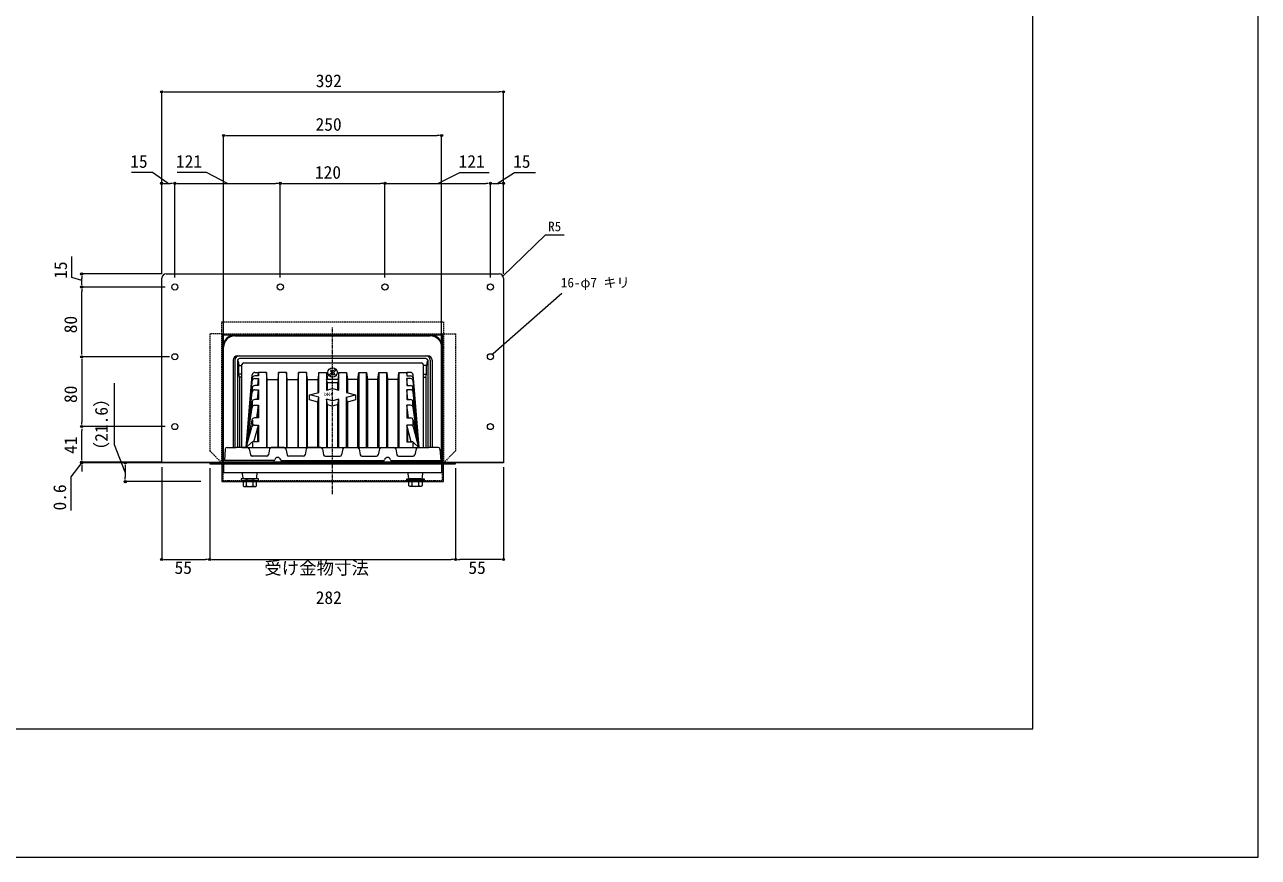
# Model space of a CAD drawing. Units: millimetres, scale not verified. Extents: x -1380 to 1380, y -955 to 955.
# Drawn here: x -35 to 1380, y -955 to 0 of the extents above; entities that cross this region are included whole.
import ezdxf
from ezdxf.enums import TextEntityAlignment as Align

# ---------------------------------------------------------------- set-up
doc = ezdxf.new("R2010")
doc.units = ezdxf.units.MM
doc.header["$LTSCALE"] = 3
for name, pattern in [('USER1', [2, 1.25, -0.25, 0.25, -0.25]), ('USER2', [0.375, 0.25, -0.125]), ('USER4', [0.75, 0.5, -0.25])]:
    doc.linetypes.add(name, pattern=pattern)
for name, color, linetype, lineweight in [('0-0_0', 7, 'Continuous', 15), ('0-2_L-2', 7, 'Continuous', 18), ('0-3_L-1', 7, 'Continuous', 18), ('0-4_L-5', 2, 'USER1', 18), ('0-5_L-3', 7, 'Continuous', 18), ('0-7_WAKU', 7, 'Continuous', 18), ('0-9_SUNPO', 7, 'Continuous', 18)]:
    doc.layers.add(name, color=color, linetype=linetype, lineweight=lineweight)
doc.styles.add('ＭＳ ゴシック', font='')
doc.styles.get('ＭＳ ゴシック').set_extended_font_data('MS Gothic')

msp = doc.modelspace()

# ---------------------------------------------------------------- linework, layer by layer
at = {"layer": '0-0_0'}
for p, q in [((120.646, -76.928), (123.146, -76.928)), ((124.396, -76.928), (126.896, -76.928)), ((511.396, -76.928), (508.896, -76.928)), ((515.146, -76.928), (512.646, -76.928)), ((191.646, -126.928), (194.146, -126.928)), ((195.396, -126.928), (197.896, -126.928)), ((440.396, -126.928), (437.896, -126.928)), ((444.146, -126.928), (441.646, -126.928)), ((120.646, -181.928), (123.146, -181.928)), ((124.396, -181.928), (126.896, -181.928)), ((134.396, -181.928), (131.896, -181.928)), ((138.146, -181.928), (135.646, -181.928)), ((135.646, -181.928), (138.146, -181.928)), ((139.396, -181.928), (141.896, -181.928)), ((255.396, -181.928), (252.896, -181.928)), ((256.646, -181.928), (259.146, -181.928)), ((259.146, -181.928), (256.646, -181.928)), ((260.396, -181.928), (262.896, -181.928)), ((375.396, -181.928), (372.896, -181.928)), ((379.146, -181.928), (376.646, -181.928)), ((376.646, -181.928), (379.146, -181.928)), ((380.396, -181.928), (382.896, -181.928)), ((496.396, -181.928), (493.896, -181.928)), ((500.146, -181.928), (497.646, -181.928)), ((497.646, -181.928), (500.146, -181.928)), ((501.396, -181.928), (503.896, -181.928)), ((511.396, -181.928), (508.896, -181.928)), ((515.146, -181.928), (512.646, -181.928)), ((30.105, -284.521), (30.105, -287.021)), ((30.105, -288.271), (30.105, -290.771)), ((30.105, -298.271), (30.105, -295.771)), ((512.649, -288.737), (512.919, -288.476)), ((30.105, -299.521), (30.105, -302.021)), ((30.105, -302.021), (30.105, -299.521)), ((30.105, -303.271), (30.105, -305.771)), ((30.105, -378.271), (30.105, -375.771)), ((30.105, -382.021), (30.105, -379.521)), ((30.105, -379.521), (30.105, -382.021)), ((501.673, -377.306), (501.955, -377.058)), ((30.105, -383.271), (30.105, -385.771)), ((30.105, -458.271), (30.105, -455.771)), ((30.105, -459.521), (30.105, -462.021)), ((30.105, -462.021), (30.105, -459.521)), ((30.105, -463.271), (30.105, -465.771)), ((30.105, -499.271), (30.105, -496.771)), ((30.105, -499.271), (30.105, -496.771)), ((30.105, -503.021), (30.105, -500.521)), ((30.105, -503.021), (30.105, -500.521)), ((30.105, -501.121), (30.105, -503.621)), ((30.105, -504.871), (30.105, -507.371)), ((80.105, -501.121), (80.105, -503.621)), ((80.105, -504.871), (80.105, -507.371)), ((80.105, -521.471), (80.105, -518.971)), ((80.105, -525.221), (80.105, -522.721)), ((120.646, -613.255), (123.146, -613.255)), ((124.396, -613.255), (126.896, -613.255)), ((174.396, -613.255), (171.896, -613.255)), ((175.646, -613.255), (178.146, -613.255)), ((178.146, -613.255), (175.646, -613.255)), ((179.396, -613.255), (181.896, -613.255)), ((456.396, -613.255), (453.896, -613.255)), ((460.146, -613.255), (457.646, -613.255)), ((457.646, -613.255), (460.146, -613.255)), ((461.396, -613.255), (463.896, -613.255)), ((511.396, -613.255), (508.896, -613.255)), ((515.146, -613.255), (512.646, -613.255))]:
    msp.add_line(p, q, dxfattribs=at)
at = {"layer": '0-0_0', "lineweight": 18}
msp.add_lwpolyline([(-1121.713, -807.371), (1120.787, -807.371), (1120.787, 687.629), (-1121.713, 687.629)], close=True, dxfattribs=at)
at = {"layer": '0-0_0'}
for centre, radius in [((121.896, -76.928), 1.25), ((513.896, -76.928), 1.25), ((192.896, -126.928), 1.25), ((442.896, -126.928), 1.25), ((121.896, -181.928), 1.25), ((136.896, -181.928), 1.25), ((136.896, -181.928), 1.25), ((257.896, -181.928), 1.25), ((257.896, -181.928), 1.25), ((377.896, -181.928), 1.25), ((377.896, -181.928), 1.25), ((498.896, -181.928), 1.25), ((498.896, -181.928), 1.25), ((513.896, -181.928), 1.25), ((30.105, -285.771), 1.25), ((512.784, -288.606), 0.188), ((30.105, -300.771), 1.25), ((30.105, -300.771), 1.25), ((30.105, -380.771), 1.25), ((30.105, -380.771), 1.25), ((501.814, -377.182), 0.188), ((30.105, -460.771), 1.25), ((30.105, -460.771), 1.25), ((30.105, -501.771), 1.25), ((30.105, -501.771), 1.25), ((30.105, -502.371), 1.25), ((80.105, -502.371), 1.25), ((80.105, -523.971), 1.25), ((121.896, -613.255), 1.25), ((176.896, -613.255), 1.25), ((176.896, -613.255), 1.25), ((458.896, -613.255), 1.25), ((458.896, -613.255), 1.25), ((513.896, -613.255), 1.25)]:
    msp.add_circle(centre, radius, dxfattribs=at)
at = {"layer": '0-2_L-2'}
for p, q in [((217.896, -522.771), (217.896, -523.971)), ((227.896, -522.771), (227.896, -523.971)), ((407.896, -522.771), (407.896, -523.971)), ((417.896, -522.771), (417.896, -523.971))]:
    msp.add_line(p, q, dxfattribs=at)
at = {"layer": '0-2_L-2', "linetype": 'USER4'}
for points in [[(190.696, -354.571), (190.696, -340.771), (445.096, -340.771), (445.096, -354.571)], [(190.696, -354.571), (176.896, -354.571), (176.896, -488.571), (190.696, -502.371)], [(190.696, -502.371), (190.696, -354.571), (445.096, -354.571), (445.096, -502.371)], [(445.096, -354.571), (458.896, -354.571), (458.896, -488.571), (445.096, -502.371)], [(191.896, -503.571), (191.896, -522.771), (443.896, -522.771), (443.896, -503.571)]]:
    msp.add_lwpolyline(points, dxfattribs=at)
at = {"layer": '0-2_L-2'}
for points in [[(191.896, -502.371), (191.896, -355.771), (443.896, -355.771), (443.896, -502.371)], [(190.696, -503.571), (190.696, -523.971), (445.096, -523.971), (445.096, -503.571)]]:
    msp.add_lwpolyline(points, dxfattribs=at)
msp.add_lwpolyline([(176.896, -503.571), (458.896, -503.571), (458.896, -502.371), (176.896, -502.371)], close=True, dxfattribs=at)
at = {"layer": '0-3_L-1'}
for p, q in [((121.896, -501.771), (121.896, -290.771)), ((126.896, -285.771), (508.896, -285.771)), ((513.896, -290.771), (513.896, -501.771)), ((205.896, -355.771), (429.896, -355.771)), ((191.896, -501.771), (191.896, -369.771)), ((443.896, -369.771), (443.896, -501.771))]:
    msp.add_line(p, q, dxfattribs=at)
msp.add_lwpolyline([(513.896, -502.371), (121.896, -502.371), (121.896, -501.771), (513.896, -501.771)], close=True, dxfattribs=at)
for centre in [(136.896, -300.771), (257.896, -300.771), (377.896, -300.771), (498.896, -300.771), (136.896, -380.771), (498.896, -380.771), (136.896, -460.771), (498.896, -460.771)]:
    msp.add_circle(centre, 3.5, dxfattribs=at)
for centre, radius, start, end in [((126.896, -290.771), 5, 90, 180), ((508.896, -290.771), 5, 0, 90), ((205.896, -369.771), 14, 90, 180), ((429.896, -369.771), 14, 0, 90)]:
    msp.add_arc(centre, radius, start, end, dxfattribs=at)
at = {"layer": '0-4_L-5'}
for p, q in [((317.896, -538.454), (317.896, -347.116)), ((190.696, -502.371), (445.096, -502.371))]:
    msp.add_line(p, q, dxfattribs=at)
at = {"layer": '0-5_L-3'}
for p, q in [((205.896, -356.771), (429.896, -356.771)), ((192.896, -501.771), (192.896, -369.771)), ((208.896, -379.771), (426.896, -379.771)), ((442.896, -501.771), (442.896, -369.771)), ((203.896, -384.771), (203.896, -484.771)), ((205.896, -384.771), (205.896, -484.662)), ((208.896, -384.771), (208.896, -484.6)), ((209.389, -385.73), (210.23, -390.78)), ((424.896, -382.771), (210.896, -382.771)), ((213.896, -484.771), (213.896, -389.771)), ((215.896, -387.771), (419.896, -387.771)), ((316.269, -396.127), (315.251, -397.145)), ((316.269, -396.127), (317.896, -397.753)), ((321.171, -394.478), (317.896, -397.753)), ((322.189, -395.496), (318.914, -398.771)), ((421.896, -389.771), (421.896, -484.771)), ((426.402, -385.73), (425.561, -390.78)), ((426.896, -384.771), (426.896, -484.771)), ((429.896, -384.771), (429.896, -484.662)), ((431.896, -384.771), (431.896, -484.771)), ((213.896, -400.78), (210.204, -400.78)), ((210.896, -404.112), (210.896, -484.771)), ((213.896, -404.112), (210.896, -404.112)), ((225.661, -405.399), (218.896, -484.771)), ((232.187, -413.708), (232.896, -405.699)), ((232.599, -402.654), (232.896, -398.771)), ((241.896, -398.771), (241.896, -484.771)), ((242.896, -406.771), (254.896, -406.771)), ((255.896, -484.771), (255.896, -398.771)), ((264.896, -398.771), (264.896, -484.771)), ((265.896, -406.771), (277.896, -406.771)), ((278.896, -484.771), (278.896, -398.771)), ((287.896, -398.771), (287.896, -484.771)), ((288.896, -406.771), (300.896, -406.771)), ((310.896, -398.771), (311.896, -406.771)), ((316.877, -398.771), (313.602, -402.046)), ((316.877, -398.771), (313.602, -402.046)), ((317.896, -399.789), (314.62, -403.065)), ((317.896, -399.789), (314.62, -403.065)), ((315.251, -397.145), (316.877, -398.771)), ((317.896, -399.789), (319.522, -401.416)), ((318.914, -398.771), (320.54, -400.398)), ((320.54, -400.398), (319.522, -401.416)), ((324.896, -398.771), (323.896, -406.771)), ((346.896, -406.771), (334.896, -406.771)), ((347.896, -398.771), (347.896, -484.771)), ((356.896, -484.771), (356.896, -398.771)), ((369.896, -406.771), (357.896, -406.771)), ((370.896, -398.771), (370.896, -484.771)), ((379.896, -484.771), (379.896, -398.771)), ((392.896, -406.771), (380.896, -406.771)), ((393.896, -398.771), (393.896, -484.771)), ((403.192, -402.654), (402.896, -398.771)), ((403.605, -413.708), (402.896, -405.699)), ((416.896, -484.771), (410.12, -401.528)), ((421.896, -400.78), (425.587, -400.78)), ((421.896, -404.112), (424.896, -404.112)), ((424.896, -404.112), (424.896, -484.771)), ((225.896, -418.567), (225.896, -416.296)), ((231.699, -429.881), (232.896, -418.567)), ((404.092, -429.881), (402.896, -418.567)), ((409.896, -418.567), (409.896, -416.296)), ((225.896, -436.335), (225.896, -432.117)), ((230.783, -450.954), (232.896, -436.335)), ((231.896, -429.881), (231.896, -428.025)), ((300.896, -432.677), (301.896, -427.156)), ((311.896, -435.624), (310.896, -429.568)), ((323.896, -435.624), (324.896, -429.568)), ((334.896, -432.677), (333.896, -427.156)), ((405.008, -450.954), (402.896, -436.335)), ((403.896, -429.881), (403.896, -428.025)), ((409.896, -436.335), (409.896, -432.117)), ((231.896, -443.255), (231.896, -450.954)), ((403.896, -443.255), (403.896, -450.954)), ((218.896, -484.771), (225.291, -461.43)), ((225.896, -453.421), (225.896, -459.222)), ((227.691, -478.217), (232.896, -459.222)), ((231.896, -462.872), (231.896, -478.217)), ((408.1, -478.217), (402.896, -459.222)), ((403.896, -462.872), (403.896, -478.217)), ((409.896, -453.421), (409.896, -459.222)), ((225.896, -479.606), (225.896, -484.771)), ((409.896, -479.606), (409.896, -484.771)), ((410.761, -479.027), (416.896, -484.771)), ((194.771, -486.638), (193.896, -499.771)), ((196.767, -484.771), (207.396, -484.771)), ((220.256, -484.771), (207.396, -484.771)), ((213.896, -484.771), (421.896, -484.771)), ((222.217, -486.379), (223.574, -493.163)), ((242.256, -494.771), (225.535, -494.771)), ((242.256, -494.771), (225.535, -494.771)), ((245.574, -486.379), (244.217, -493.163)), ((262.256, -484.771), (247.535, -484.771)), ((264.217, -486.379), (265.574, -493.163)), ((284.256, -494.771), (267.535, -494.771)), ((284.256, -494.771), (267.535, -494.771)), ((287.574, -486.379), (286.217, -493.163)), ((304.256, -484.771), (289.535, -484.771)), ((306.217, -486.379), (307.574, -493.163)), ((309.535, -494.771), (326.256, -494.771)), ((317.896, -494.771), (326.256, -494.771)), ((329.574, -486.379), (328.217, -493.163)), ((331.535, -484.771), (346.256, -484.771)), ((348.217, -486.379), (349.574, -493.163)), ((351.535, -494.771), (368.256, -494.771)), ((351.535, -494.771), (368.256, -494.771)), ((371.574, -486.379), (370.217, -493.163)), ((373.535, -484.771), (388.256, -484.771)), ((390.217, -486.379), (391.574, -493.163)), ((393.535, -494.771), (410.256, -494.771)), ((393.535, -494.771), (410.256, -494.771)), ((413.574, -486.379), (412.217, -493.163)), ((415.535, -484.771), (428.396, -484.771)), ((439.024, -484.771), (428.396, -484.771)), ((441.02, -486.638), (441.896, -499.771)), ((442.896, -501.771), (192.896, -501.771)), ((203.896, -499.771), (193.896, -499.771)), ((250.508, -499.771), (203.896, -499.771)), ((259.283, -499.771), (376.508, -499.771)), ((385.283, -499.771), (431.896, -499.771)), ((431.896, -499.771), (441.896, -499.771)), ((214.771, -518.904), (214.429, -513.771)), ((216.767, -520.771), (229.024, -520.771)), ((218.896, -520.771), (218.896, -523.971)), ((226.896, -523.971), (226.896, -520.771)), ((231.02, -518.904), (231.362, -513.771)), ((404.771, -518.904), (404.429, -513.771)), ((419.024, -520.771), (406.767, -520.771)), ((408.896, -523.971), (408.896, -520.771)), ((416.896, -520.771), (416.896, -523.971)), ((421.02, -518.904), (421.362, -513.771)), ((216.396, -529.471), (219.143, -528.894)), ((219.143, -528.894), (219.143, -523.971)), ((226.648, -528.894), (226.648, -523.971)), ((226.648, -528.894), (229.396, -529.471)), ((409.143, -528.894), (406.396, -529.471)), ((409.143, -528.894), (409.143, -523.971)), ((416.648, -528.894), (416.648, -523.971)), ((419.396, -529.471), (416.648, -528.894))]:
    msp.add_line(p, q, dxfattribs=at)
at = {"layer": '0-5_L-3', "linetype": 'USER2'}
msp.add_line((192.896, -501.771), (192.896, -513.771), dxfattribs=at)
at = {"layer": '0-5_L-3', "color": 6}
for p, q in [((219.596, -520.771), (219.596, -523.971)), ((226.196, -520.771), (226.196, -523.971)), ((409.596, -520.771), (409.596, -523.971)), ((416.196, -520.771), (416.196, -523.971))]:
    msp.add_line(p, q, dxfattribs=at)
at = {"layer": '0-5_L-3'}
for points in [[(210.896, -404.112), (210.204, -400.78), (210.204, -390.78), (213.896, -390.78)], [(424.896, -404.112), (425.587, -400.78), (425.587, -390.78), (421.896, -390.78)], [(225.629, -416.414), (218.896, -484.771), (225.671, -401.528)], [(225.561, -432.501), (218.896, -484.771), (225.653, -408.435)], [(228.642, -405.699), (232.896, -405.699), (232.896, -413.708), (228.615, -413.708)], [(228.661, -398.771), (232.896, -398.771), (232.896, -402.654), (228.651, -402.654)], [(242.896, -484.771), (242.896, -406.771), (241.896, -398.771), (232.896, -398.771)], [(265.896, -484.771), (265.896, -406.771), (264.896, -398.771), (255.896, -398.771), (254.896, -406.771), (254.896, -484.771)], [(288.896, -484.771), (288.896, -406.771), (287.896, -398.771), (278.896, -398.771), (277.896, -406.771), (277.896, -484.771)], [(300.896, -484.771), (300.896, -432.677), (291.506, -430.161), (291.506, -424.373), (301.896, -421.589), (301.896, -398.771), (310.896, -398.771), (310.896, -419.177), (317.896, -417.302), (324.896, -419.177), (324.896, -398.771), (333.896, -398.771), (333.896, -421.589), (344.285, -424.373), (344.285, -430.161), (334.896, -432.677), (334.896, -484.771)], [(301.896, -398.771), (300.896, -406.771), (300.896, -421.857)], [(311.896, -418.909), (311.896, -410.771), (310.896, -406.771)], [(324.896, -406.771), (317.896, -406.771), (310.896, -406.771)], [(323.896, -418.909), (323.896, -410.771), (324.896, -406.771)], [(333.896, -398.771), (334.896, -406.771), (334.896, -421.857)], [(346.896, -484.771), (346.896, -406.771), (347.896, -398.771), (356.896, -398.771), (357.896, -406.771), (357.896, -484.771)], [(369.896, -484.771), (369.896, -406.771), (370.896, -398.771), (379.896, -398.771), (380.896, -406.771), (380.896, -484.771)], [(392.896, -484.771), (392.896, -406.771), (393.896, -398.771), (402.896, -398.771)], [(407.13, -398.771), (402.896, -398.771), (402.896, -402.654), (407.14, -402.654)], [(407.149, -405.699), (402.896, -405.699), (402.896, -413.708), (407.176, -413.708)], [(410.13, -405.399), (416.896, -484.771), (410.138, -408.435)], [(225.4, -453.346), (218.896, -484.771), (225.612, -421.251)], [(228.595, -418.567), (232.896, -418.567), (232.896, -429.881), (228.537, -429.881)], [(301.896, -484.771), (301.896, -427.156), (291.506, -424.373)], [(323.896, -410.771), (317.896, -410.771), (311.896, -410.771)], [(333.896, -484.771), (333.896, -427.156), (344.285, -424.373)], [(407.196, -418.567), (402.896, -418.567), (402.896, -429.881), (407.254, -429.881)], [(410.162, -416.414), (416.896, -484.771), (410.179, -421.251)], [(228.493, -436.335), (232.896, -436.335), (232.896, -450.954), (228.338, -450.954)], [(324.896, -484.771), (324.896, -429.568), (317.896, -431.444), (310.896, -429.568), (310.896, -484.771)], [(311.896, -484.771), (311.896, -435.624), (317.896, -437.232)], [(323.896, -484.771), (323.896, -435.624), (317.896, -437.232)], [(407.298, -436.335), (402.896, -436.335), (402.896, -450.954), (407.453, -450.954)], [(410.23, -432.501), (416.896, -484.771), (410.267, -438.906)], [(225.03, -479.027), (218.896, -484.771), (225.524, -438.906)], [(228.184, -459.222), (232.896, -459.222), (232.896, -478.217), (227.081, -478.217)], [(407.607, -459.222), (402.896, -459.222), (402.896, -478.217), (408.71, -478.217)], [(410.391, -453.346), (416.896, -484.771), (410.5, -461.43)]]:
    msp.add_lwpolyline(points, dxfattribs=at)
at = {"layer": '0-5_L-3', "linetype": 'USER2'}
msp.add_lwpolyline([(442.896, -501.771), (442.896, -513.771), (192.896, -513.771)], dxfattribs=at)
at = {"layer": '0-5_L-3'}
for points in [[(212.896, -522.771), (232.896, -522.771), (232.896, -520.771), (212.896, -520.771)], [(422.896, -522.771), (402.896, -522.771), (402.896, -520.771), (422.896, -520.771)], [(215.396, -523.971), (215.396, -528.894), (216.396, -529.471), (229.396, -529.471), (230.396, -528.894), (230.396, -523.971)], [(420.396, -523.971), (420.396, -528.894), (419.396, -529.471), (406.396, -529.471), (405.396, -528.894), (405.396, -523.971)]]:
    msp.add_lwpolyline(points, close=True, dxfattribs=at)
msp.add_circle((317.896, -398.771), 5.4, dxfattribs=at)
for centre, radius, start, end in [((205.896, -369.771), 13, 90, 180), ((429.896, -369.771), 13, 0, 90), ((208.896, -384.771), 5, 90, 180), ((210.896, -384.771), 5, 90, 180), ((424.896, -384.771), 5, 0, 90), ((426.896, -384.771), 5, 0, 90), ((210.896, -384.771), 2, 90, 180), ((215.896, -389.771), 2, 90, 180), ((419.896, -389.771), 2, 0, 90), ((424.896, -384.771), 2, 0, 90), ((228.642, -408.699), 3, 90, 174.94098), ((228.651, -405.654), 3, 90, 175.12767), ((228.661, -401.771), 3, 90, 175.34665), ((407.13, -401.771), 3, 4.65335, 90), ((407.14, -405.654), 3, 4.87233, 90), ((407.149, -408.699), 3, 5.05902, 90), ((228.595, -421.567), 3, 90, 173.96436), ((228.615, -416.708), 3, 90, 174.37429), ((407.176, -416.708), 3, 5.62571, 90), ((407.196, -421.567), 3, 6.03564, 90), ((228.493, -439.335), 3, 90, 171.77648), ((228.537, -432.881), 3, 90, 172.73251), ((407.254, -432.881), 3, 7.26749, 90), ((407.298, -439.335), 3, 8.22352, 90), ((228.338, -453.954), 3, 90, 168.30522), ((407.453, -453.954), 3, 11.69478, 90), ((228.184, -462.222), 3, 90, 164.67781), ((407.607, -462.222), 3, 15.32219, 90), ((227.081, -481.217), 3, 90, 133.11509), ((408.71, -481.217), 3, 46.88491, 90), ((196.767, -486.771), 2, 90, 176.18593), ((220.256, -486.771), 2, 11.30993, 90), ((225.535, -492.771), 2, 191.30993, 270), ((242.256, -492.771), 2, 270, 348.69007), ((247.535, -486.771), 2, 90, 168.69007), ((262.256, -486.771), 2, 11.30993, 90), ((267.535, -492.771), 2, 191.30993, 270), ((284.256, -492.771), 2, 270, 348.69007), ((289.535, -486.771), 2, 90, 168.69007), ((304.256, -486.771), 2, 11.30993, 90), ((309.535, -492.771), 2, 191.30993, 270), ((326.256, -492.771), 2, 270, 348.69007), ((331.535, -486.771), 2, 90, 168.69007), ((346.256, -486.771), 2, 11.30993, 90), ((351.535, -492.771), 2, 191.30993, 270), ((368.256, -492.771), 2, 270, 348.69007), ((373.535, -486.771), 2, 90, 168.69007), ((388.256, -486.771), 2, 11.30993, 90), ((393.535, -492.771), 2, 191.30993, 270), ((410.256, -492.771), 2, 270, 348.69007), ((415.535, -486.771), 2, 90, 168.69007), ((439.024, -486.771), 2, 3.81407, 90), ((250.508, -498.771), 1, 270, 347.16041), ((254.896, -499.771), 3.5, 12.83959, 167.16041), ((259.283, -498.771), 1, 192.83959, 270), ((376.508, -498.771), 1, 270, 347.16041), ((380.896, -499.771), 3.5, 12.83959, 167.16041), ((385.283, -498.771), 1, 192.83959, 270), ((216.767, -518.771), 2, 183.81407, 270), ((229.024, -518.771), 2, 270, 356.18593), ((406.767, -518.771), 2, 183.81407, 270), ((419.024, -518.771), 2, 270, 356.18593), ((222.896, -516.986), 12.485, 252.50768, 287.49232), ((412.896, -516.986), 12.485, 252.50768, 287.49232)]:
    msp.add_arc(centre, radius, start, end, dxfattribs=at)
at = {"layer": '0-7_WAKU'}
msp.add_lwpolyline([(-1380.463, -954.871), (1379.537, -954.871), (1379.537, 955.129), (-1380.463, 955.129)], close=True, dxfattribs=at)
at = {"layer": '0-9_SUNPO'}
for p, q in [((121.896, -285.771), (121.896, -76.928)), ((126.896, -76.928), (508.896, -76.928)), ((513.896, -285.771), (513.896, -76.928)), ((192.896, -364.771), (192.896, -126.928)), ((197.896, -126.928), (437.896, -126.928)), ((442.896, -364.771), (442.896, -126.928)), ((121.896, -285.771), (121.896, -181.928)), ((126.896, -181.928), (131.896, -181.928)), ((136.896, -289.771), (136.896, -181.928)), ((136.896, -289.771), (136.896, -181.928)), ((141.896, -181.928), (252.896, -181.928)), ((257.896, -289.771), (257.896, -181.928)), ((257.896, -289.771), (257.896, -181.928)), ((262.896, -181.928), (372.896, -181.928)), ((377.896, -289.771), (377.896, -181.928)), ((377.896, -289.771), (377.896, -181.928)), ((382.896, -181.928), (493.896, -181.928)), ((498.896, -289.771), (498.896, -181.928)), ((498.896, -289.771), (498.896, -181.928)), ((503.896, -181.928), (508.896, -181.928)), ((513.896, -285.771), (513.896, -181.928)), ((121.896, -285.771), (30.105, -285.771)), ((30.105, -295.771), (30.105, -290.771)), ((125.896, -300.771), (30.105, -300.771)), ((125.896, -300.771), (30.105, -300.771)), ((30.105, -375.771), (30.105, -305.771)), ((501.814, -377.182), (580.594, -307.927)), ((130.896, -380.771), (30.105, -380.771)), ((130.896, -380.771), (30.105, -380.771)), ((30.105, -385.771), (30.105, -455.771)), ((125.896, -460.771), (30.105, -460.771)), ((125.896, -460.771), (30.105, -460.771)), ((30.105, -496.771), (30.105, -465.771)), ((30.105, -496.771), (30.105, -491.771)), ((121.896, -501.771), (30.105, -501.771)), ((30.105, -502.371), (30.105, -501.771)), ((30.105, -502.371), (30.105, -501.771)), ((121.896, -501.771), (30.105, -501.771)), ((121.896, -502.371), (30.105, -502.371)), ((30.105, -507.371), (30.105, -512.371)), ((171.896, -502.371), (80.105, -502.371)), ((80.105, -507.371), (80.105, -518.971)), ((121.896, -507.371), (121.896, -613.255)), ((176.896, -508.571), (176.896, -613.255)), ((176.896, -508.571), (176.896, -613.255)), ((458.896, -508.571), (458.896, -613.255)), ((458.896, -508.571), (458.896, -613.255)), ((513.896, -507.371), (513.896, -613.255)), ((166.896, -523.971), (80.105, -523.971)), ((126.896, -613.255), (171.896, -613.255)), ((181.896, -613.255), (453.896, -613.255)), ((508.896, -613.255), (463.896, -613.255))]:
    msp.add_line(p, q, dxfattribs=at)
for points in [[(129.396, -181.928), (111.246, -169.428), (87.317, -169.428)], [(197.396, -181.928), (173.108, -169.428), (139.737, -169.428)], [(438.396, -181.928), (463.924, -169.428), (497.295, -169.428)], [(506.396, -181.928), (526.438, -169.428), (550.367, -169.428)], [(512.784, -288.606), (561.954, -241.072), (583.391, -241.072)], [(30.105, -293.271), (18.605, -289.821), (18.605, -265.892)], [(80.105, -513.171), (67.605, -481.582), (67.605, -411.054)], [(30.105, -502.071), (17.605, -518.497), (17.605, -557.248)]]:
    msp.add_lwpolyline(points, dxfattribs=at)

# ---------------------------------------------------------------- texts
at = {"layer": '0-5_L-3', "style": 'ＭＳ ゴシック', "width": 1.5}
msp.add_text('DKC', height=3.666, dxfattribs=at).set_placement((307.717, -426.873), align=Align.BOTTOM_LEFT)
at = {"layer": '0-9_SUNPO', "style": 'ＭＳ ゴシック'}
for s, height, p in [('392', 14.66, (298.555, -75.928)), ('250', 14.66, (298.302, -125.928)), ('15', 14.66, (85.779, -168.428)), ('121', 14.66, (138.199, -168.428)), ('121', 14.66, (462.386, -168.428)), ('15', 14.66, (524.9, -168.428)), ('120', 14.66, (297.642, -180.928)), ('R5', 11, (565.04, -240.072)), ('16-φ7 キリ', 11, (579.69, -304.49)), ('55', 14.66, (136.604, -634.255)), ('受け金物寸法', 14.66, (239.52, -634.813)), ('55', 14.66, (473.604, -634.255)), ('282', 14.66, (298.505, -668.705))]:
    msp.add_text(s, height=height, dxfattribs=at).set_placement(p, align=Align.BOTTOM_LEFT)
for s, p in [('15', (17.605, -291.359)), ('80', (29.105, -353.817)), ('80', (29.105, -433.817)), ('（21.6）', (64.372, -498.247)), ('41', (29.105, -492.134)), ('0.6', (16.605, -557.061))]:
    msp.add_text(s, height=14.66, rotation=90, dxfattribs=at).set_placement(p, align=Align.BOTTOM_LEFT)

doc.saveas('drawing.dxf')
